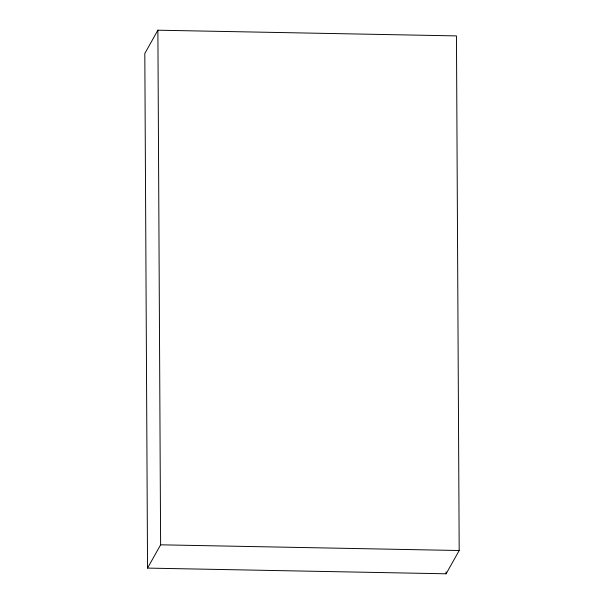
<?xml version="1.0" encoding="UTF-8"?>
<svg xmlns="http://www.w3.org/2000/svg" width="604" height="604" viewBox="0 0 604 604"><rect width="100%" height="100%" fill="white"/><g stroke="black" fill="none" stroke-linecap="round" stroke-linejoin="round"><path stroke-width="0.91" d="M157.878 30.2L144.809 53.484L147.55 568.1L446.122 573.8L459.191 550.516L456.45 35.9L157.878 30.2L160.619 544.816L147.55 568.1M160.619 544.816L459.191 550.516M446.114 571.913L446.122 573.8"/></g></svg>
